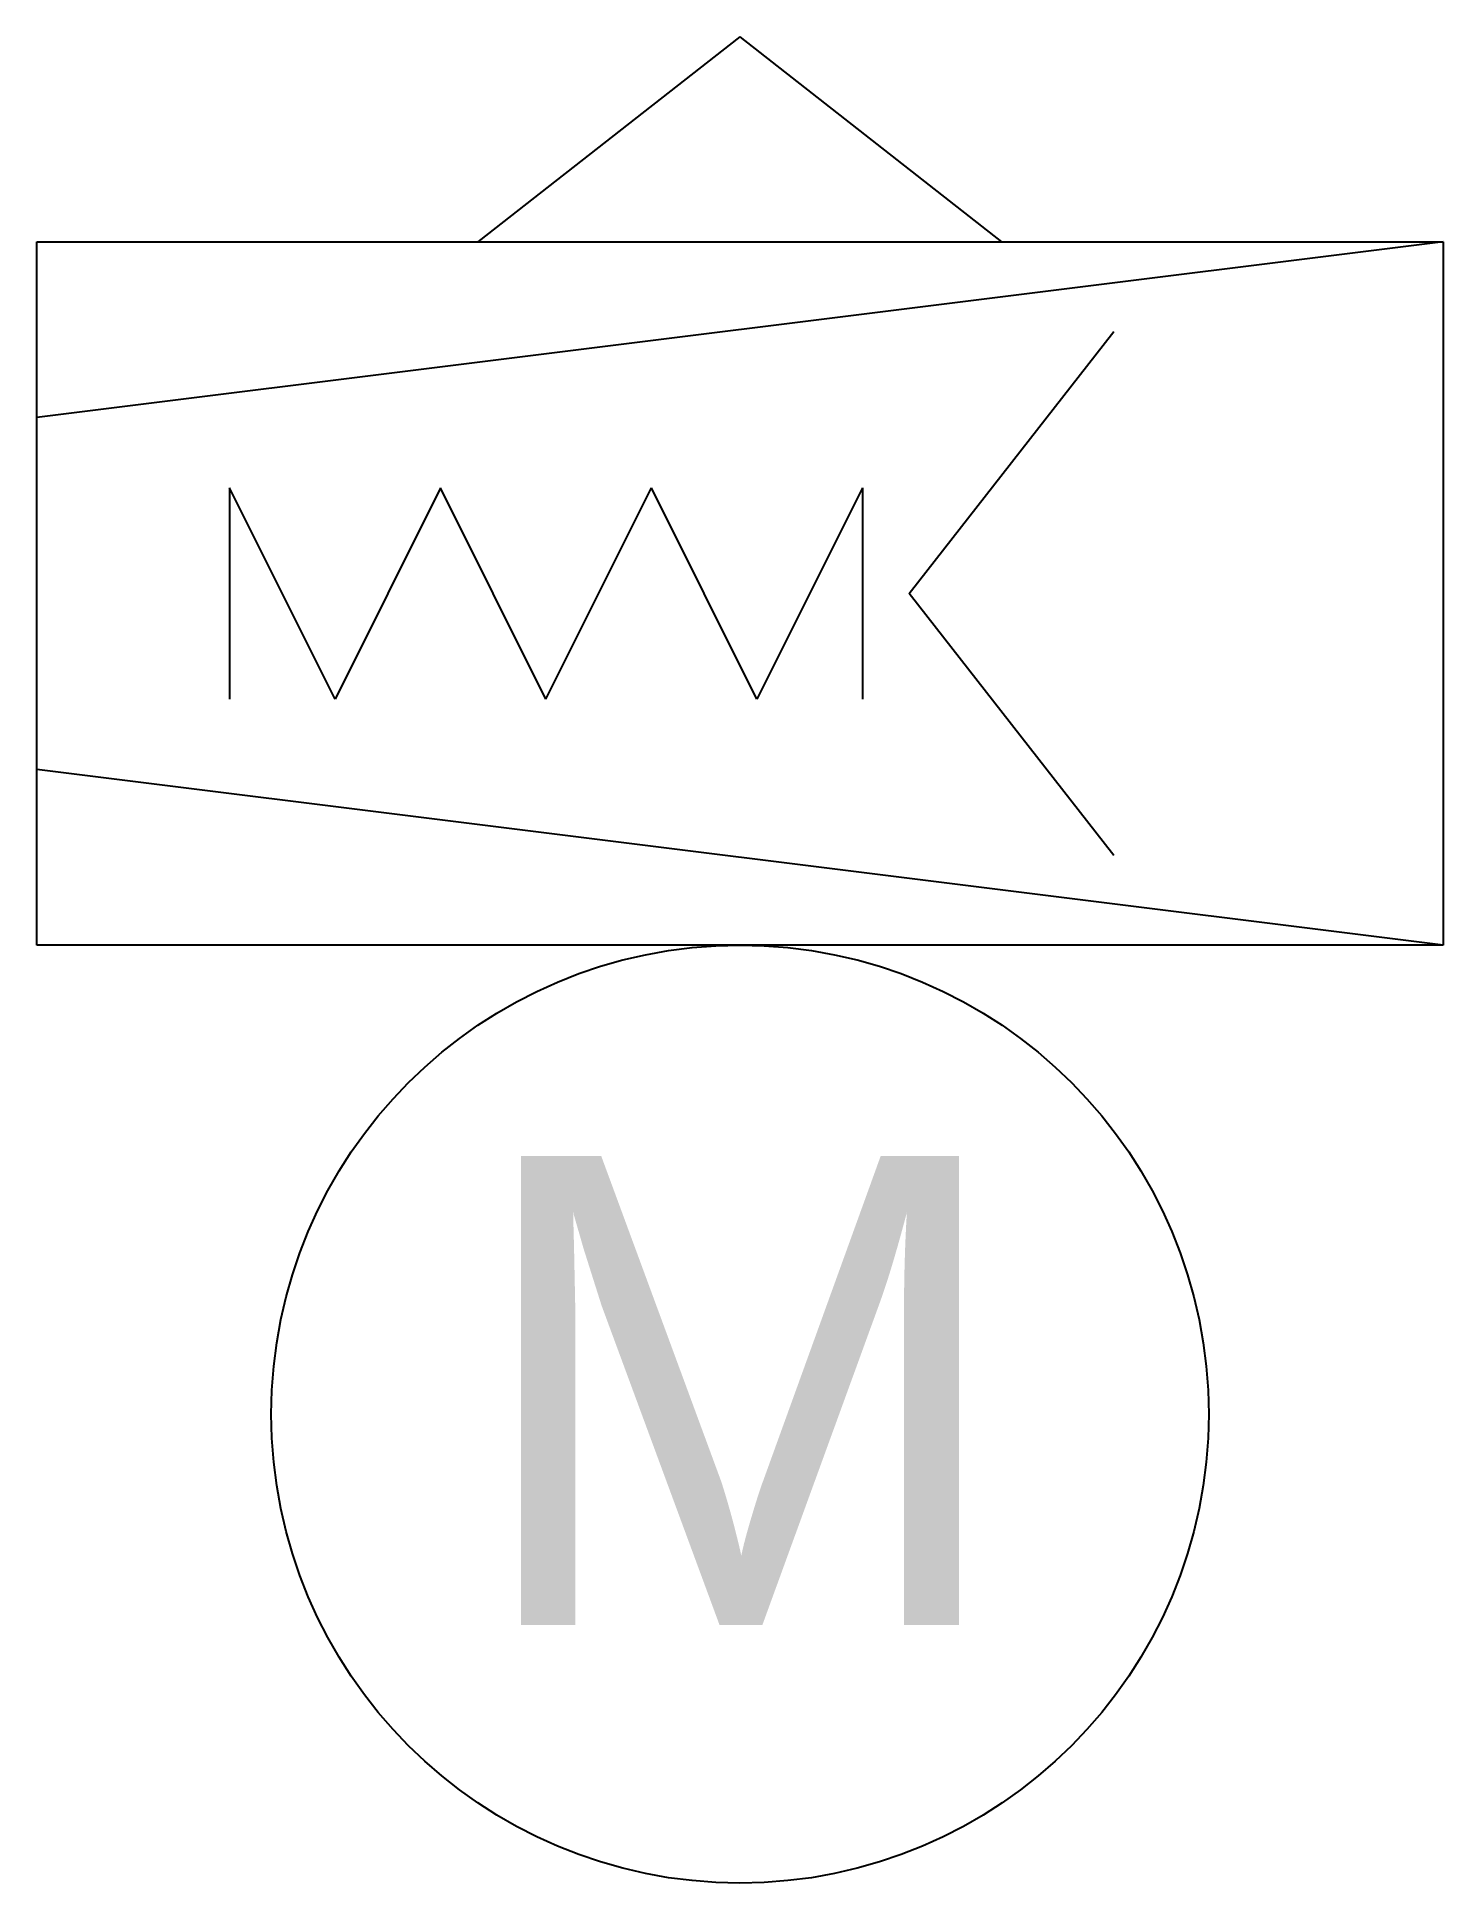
# Model space of a CAD drawing. Header units: millimetres. Extents: x -150 to 150, y -275 to 119.
import ezdxf
from ezdxf.enums import TextEntityAlignment as Align

# ---------------------------------------------------------------- set-up
doc = ezdxf.new("R2010")
doc.units = ezdxf.units.MM
doc.styles.add('EHS_Text', font='arial.ttf')

msp = doc.modelspace()

# ---------------------------------------------------------------- linework, layer by layer
at = {"color": 0, "linetype": 'ByBlock', "lineweight": -2}
for p, q in [((-55.85, 75), (0, 118.69)), ((55.85, 75), (0, 118.69)), ((-150, -75), (-150, 75)), ((-150, 75), (150, 75)), ((150, 75), (-150, 37.5)), ((150, 75), (150, -75)), ((36.1, 0), (79.79, 55.85)), ((-86.4, -22.5), (-108.9, 22.5)), ((-108.9, 22.5), (-108.9, -22.5)), ((-63.9, 22.5), (-86.4, -22.5)), ((-41.4, -22.5), (-63.9, 22.5)), ((-41.4, -22.5), (-18.9, 22.5)), ((3.6, -22.5), (-18.9, 22.5)), ((26.1, 22.5), (3.6, -22.5)), ((26.1, 22.5), (26.1, -22.5)), ((79.79, -55.85), (36.1, 0)), ((150, -75), (-150, -37.5)), ((150, -75), (-150, -75))]:
    msp.add_line(p, q, dxfattribs=at)
msp.add_circle((0, -175), 100, dxfattribs=at)

# ---------------------------------------------------------------- texts
at = {"color": 0, "linetype": 'ByBlock', "lineweight": -2, "style": 'EHS_Text'}
msp.add_text('M', height=100, dxfattribs=at).set_placement((0, -219.97), align=Align.CENTER)

doc.saveas('drawing.dxf')
